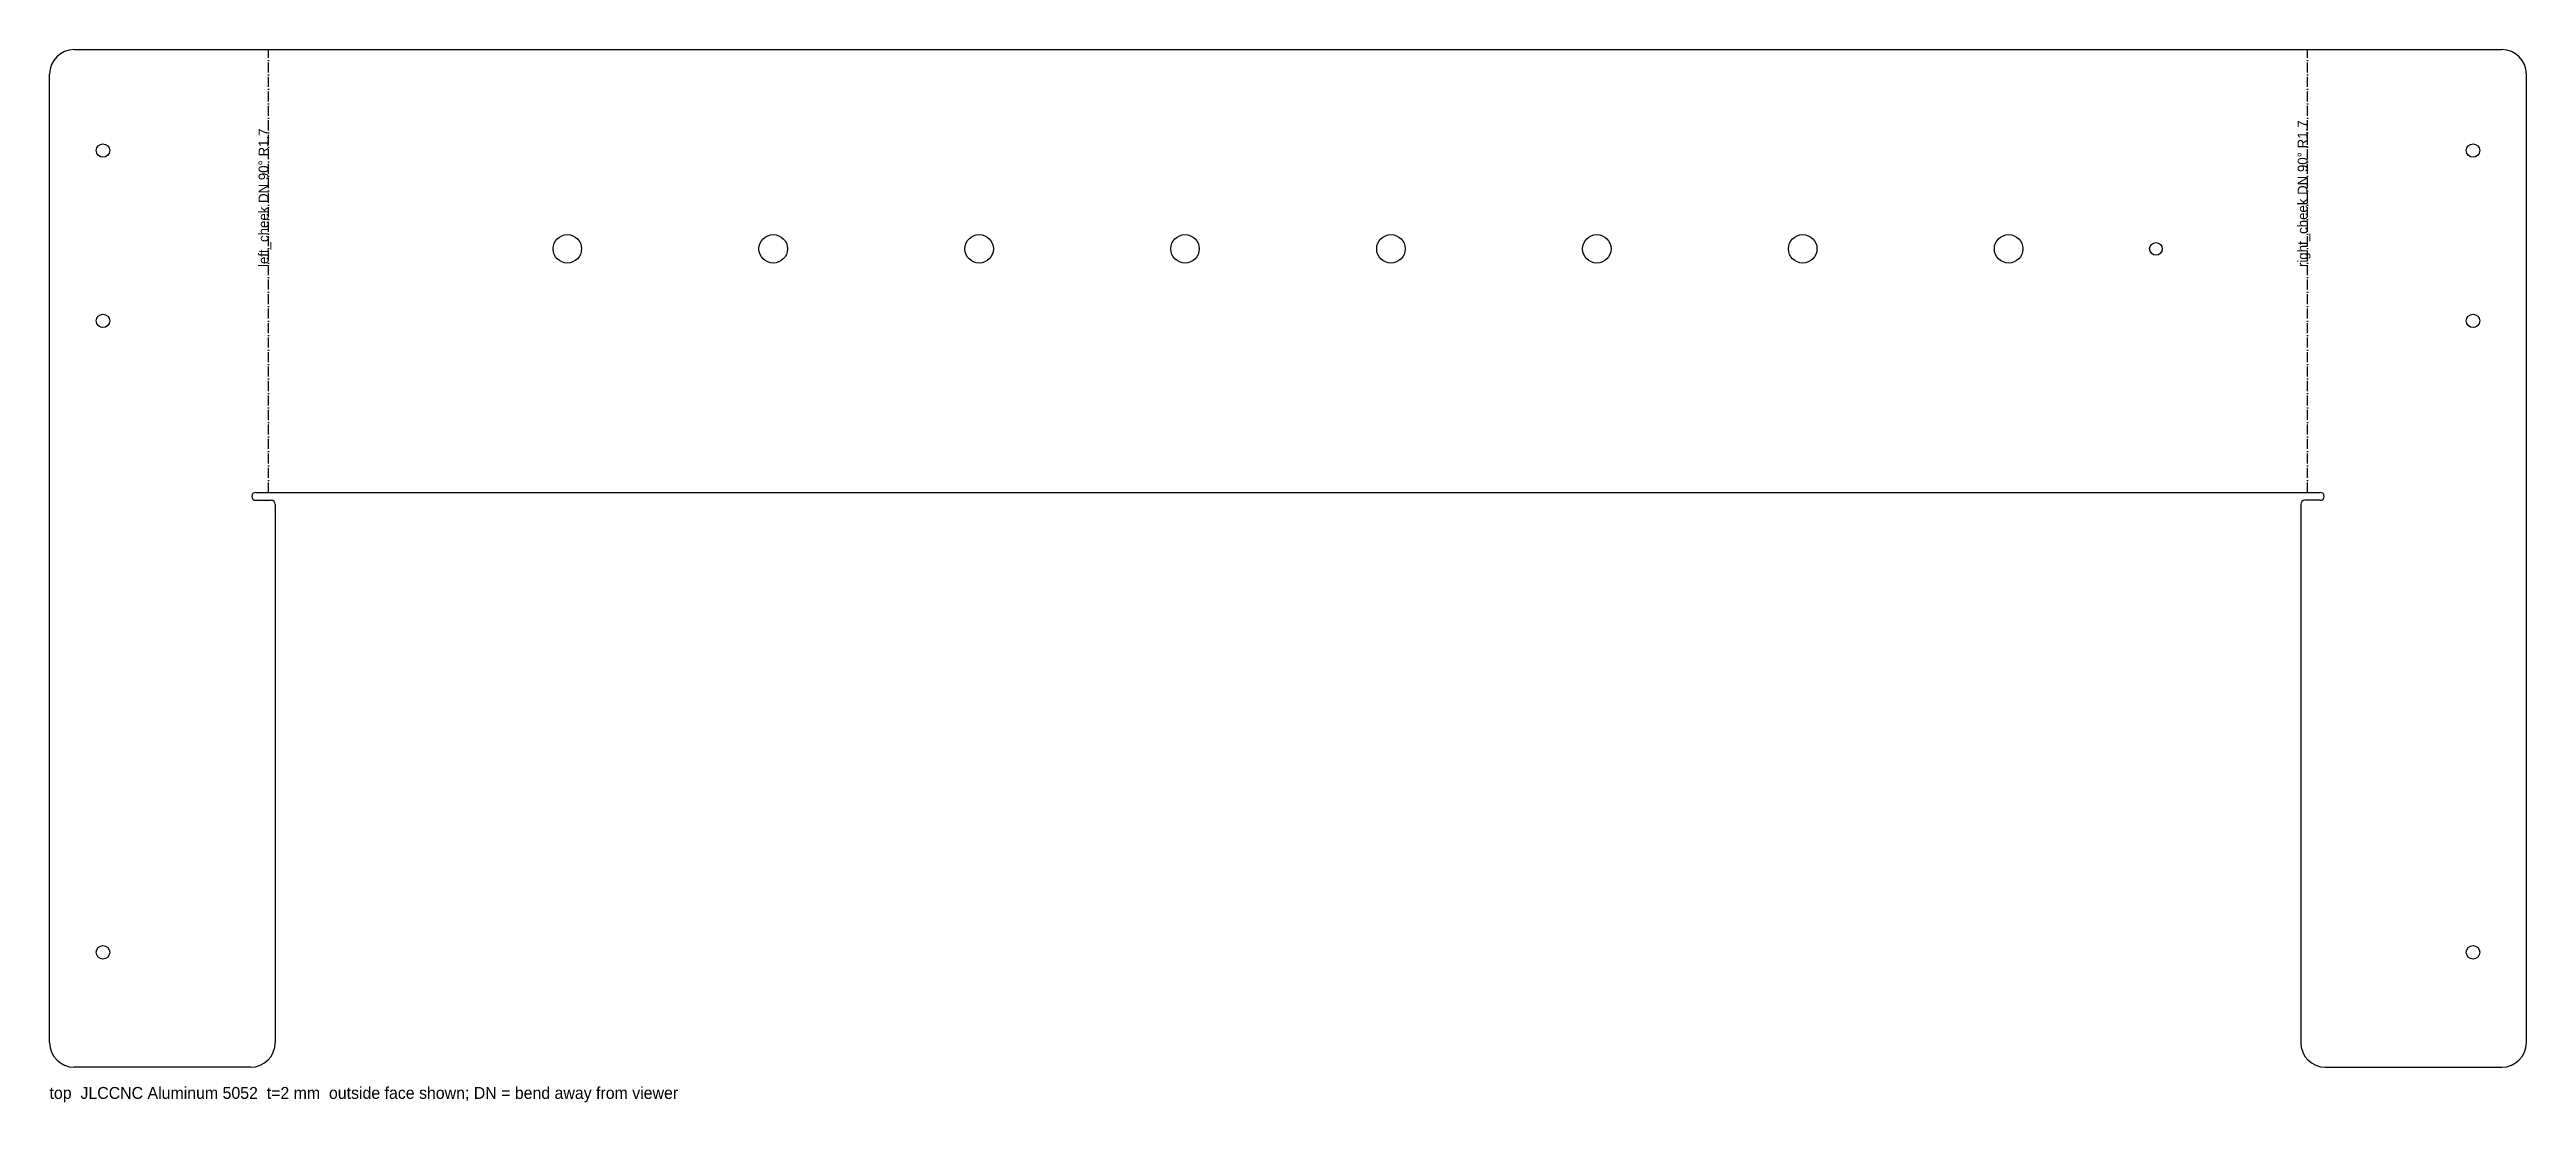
# Model space of a CAD drawing. Header units: millimetres. Extents: x 0 to 626, y -9 to 257.
import ezdxf

# ---------------------------------------------------------------- set-up
doc = ezdxf.new("R2010")
doc.units = ezdxf.units.MM
doc.linetypes.add('DASHDOT', pattern=[3.556, 2.54, -0.508, 0, -0.508])
for name, color, linetype in [('BEND', 1, 'DASHDOT'), ('CUT', 7, 'Continuous'), ('NOTES', 3, 'Continuous')]:
    doc.layers.add(name, color=color, linetype=linetype)

msp = doc.modelspace()

# ---------------------------------------------------------------- linework, layer by layer
at = {"layer": 'BEND'}
for p, q in [((55.29, 145.1), (55.29, 256.9)), ((570.26, 145.1), (570.26, 256.9))]:
    msp.add_line(p, q, dxfattribs=at)
at = {"layer": 'CUT'}
for p, q in [((6.2, 256.9), (619.35, 256.9)), ((0, 6.2), (0, 250.7)), ((625.55, 6.2), (625.55, 250.7)), ((52.09, 145.1), (573.46, 145.1)), ((52.09, 143.1), (56, 143.1)), ((57, 142.1), (57, 6.2)), ((568.55, 142.1), (568.55, 6.2)), ((573.46, 143.1), (569.55, 143.1)), ((50.8, 0), (6.2, 0)), ((574.75, 0), (619.35, 0))]:
    msp.add_line(p, q, dxfattribs=at)
for centre, radius in [((13.5, 231.4), 1.7), ((612.05, 231.4), 1.7), ((130.77, 206.59), 3.6), ((182.77, 206.59), 3.6), ((234.77, 206.59), 3.6), ((286.77, 206.59), 3.6), ((338.77, 206.59), 3.6), ((390.77, 206.59), 3.6), ((442.77, 206.59), 3.6), ((494.77, 206.59), 3.6), ((531.97, 206.59), 1.6), ((13.5, 188.4), 1.7), ((612.05, 188.4), 1.7), ((13.5, 29), 1.7), ((612.05, 29), 1.7)]:
    msp.add_circle(centre, radius, dxfattribs=at)
for centre, radius, start, end in [((6.2, 250.7), 6.2, 90, 180), ((619.35, 250.7), 6.2, 0, 90), ((52.09, 144.1), 1, 90, -90), ((573.46, 144.1), 1, -90, 90), ((56, 142.1), 1, 0, 90), ((569.55, 142.1), 1, 90, -180), ((6.2, 6.2), 6.2, -180, -90), ((50.8, 6.2), 6.2, -90, 0), ((574.75, 6.2), 6.2, -180, -90), ((619.35, 6.2), 6.2, -90, 0)]:
    msp.add_arc(centre, radius, start, end, dxfattribs=at)

# ---------------------------------------------------------------- texts
at = {"layer": 'NOTES'}
for s, p in [('right_cheek DN 90° R1.7', (570.26, 202)), ('left_cheek DN 90° R1.7', (55.29, 202))]:
    msp.add_text(s, height=2.5, rotation=90, dxfattribs=at).set_placement(p)
msp.add_text('top  JLCCNC Aluminum 5052  t=2 mm  outside face shown; DN = bend away from viewer', height=3, dxfattribs=at).set_placement((0, -8))

doc.saveas('drawing.dxf')
